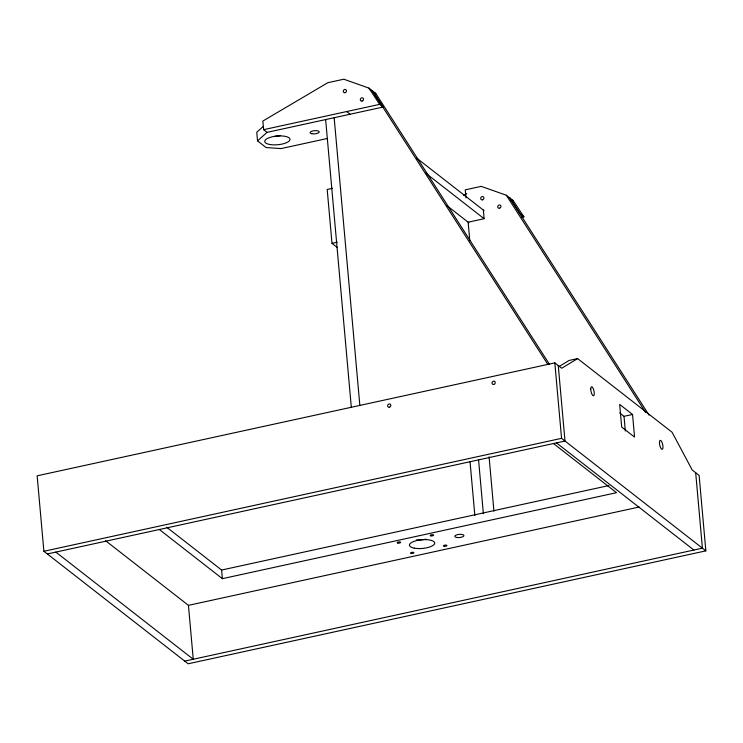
<?xml version="1.0" encoding="UTF-8"?>
<svg xmlns="http://www.w3.org/2000/svg" width="743" height="743" viewBox="0 0 743 743"><rect width="100%" height="100%" fill="white"/><g stroke="black" fill="none" stroke-linecap="round" stroke-linejoin="round"><path stroke-width="1.11" d="M263.106 126.57L256.753 132.235L257.524 140.864L266.105 147.56L281.058 148.581L327.514 138.449M257.524 140.864L267.053 132.356L383.072 107.048L372.345 90.767L370.163 89.996M558.792 366.689L569.101 360.448L577.617 358.59L672.09 432.259L692.244 470.04L699.117 475.399L705.85 550.86L188.174 663.787L43.883 551.278L37.15 475.817L554.826 362.881L561.699 368.24L577.617 358.59M463.771 195.437L466.725 193.691M549.43 364.256L375.782 93.451L368.909 88.092L343.814 79.213L327.839 82.696L262.855 121.053L263.616 129.672L379.636 104.364L383.072 107.048M332.511 188.304L327.189 189.465L332 243.36L337.48 247.642M332 243.36L337.322 242.199M521.725 217.355L523.926 216.882L513.199 200.601L506.327 195.242L481.232 186.363L465.257 189.855L465.963 197.759M619.727 412.969L624.027 416.321L632.544 414.464L634.568 437.098L621.687 427.049L619.662 404.415L632.544 414.464M43.883 551.278L561.559 438.342L705.85 550.86M47.32 553.953L564.996 441.026L558.262 365.565M166.738 527.251L221.609 570.039L608.935 485.541M159.281 529.462L222.38 578.667L616.495 492.683L553.396 443.478M105.636 540.774L188.443 605.35L639.249 507.005M184.738 661.112L702.414 548.176L695.68 472.715M373.599 92.671L375.782 93.451M511.017 199.83L513.199 200.601M523.926 216.882L520.49 214.198L509.763 197.926L649.057 415.151M416.712 158.12L484.055 210.631M346.702 111.552L350.139 114.227M425.674 173.128L483.916 218.544M447.007 205.709L468.852 222.742M263.616 129.672L267.053 132.356M556.479 442.884L693.897 550.043M55.846 552.095L193.254 659.255L188.443 605.35M368.909 88.092L379.636 104.364M506.327 195.242L645.621 412.476M372.345 90.767L547.87 364.497M624.027 416.321L625.337 431.033M554.826 362.881L561.559 438.342M483.349 210.083L484.12 218.702L468.146 222.194L469.79 240.686M489.089 456.843L493.937 511.165M478.538 459.518L483.368 513.701M470.013 461.375L474.851 515.558M334.164 117.719L359.853 405.539M325.638 119.577L351.328 407.396M221.609 570.039L222.38 578.667M426.018 539.158A12.677 4.356 -5.1 0 1 416.349 539.892M280.278 135.663A12.677 4.356 -5.1 0 1 274.826 136.238M493.77 384.447A1.727 1.523 -52.1 0 0 494.94 381.716A1.727 1.523 -52.1 0 0 492.172 382.32A1.727 1.523 -52.1 0 0 493.77 384.447M389.378 407.22A1.727 1.523 -52.1 0 0 390.549 404.489A1.727 1.523 -52.1 0 0 387.781 405.093A1.727 1.523 -52.1 0 0 389.378 407.22M414.278 548.158A12.677 4.356 -5.1 0 0 434.581 543.727A12.677 4.356 -5.1 0 0 417.343 540.421A12.677 4.356 -5.1 0 0 414.278 548.158M444.175 546.244A1.727 0.594 -5.1 0 0 446.942 545.641A1.727 0.594 -5.1 0 0 444.593 545.186A1.727 0.594 -5.1 0 0 444.175 546.244M430.856 535.861A1.727 0.594 -5.1 0 0 433.624 535.257A1.727 0.594 -5.1 0 0 431.274 534.811A1.727 0.594 -5.1 0 0 430.856 535.861M397.849 543.059A1.718 0.585 -5.1 0 0 400.598 542.464A1.718 0.585 -5.1 0 0 398.267 542.019A1.718 0.585 -5.1 0 0 397.849 543.059M411.185 553.424A1.672 0.576 -5.1 0 0 413.86 552.848A1.672 0.576 -5.1 0 0 411.594 552.411A1.672 0.576 -5.1 0 0 411.185 553.424M456.518 537.44A4.607 1.588 -5.1 0 0 463.901 535.833A4.607 1.588 -5.1 0 0 457.632 534.626A4.607 1.588 -5.1 0 0 456.518 537.44M311.809 133.731A4.607 1.588 -5.1 0 0 319.193 132.124A4.607 1.588 -5.1 0 0 312.924 130.917A4.607 1.588 -5.1 0 0 311.809 133.731M269.579 144.448A12.677 4.356 -5.1 0 0 289.872 140.018A12.677 4.356 -5.1 0 0 272.635 136.712A12.677 4.356 -5.1 0 0 269.579 144.448M345.021 92.689A1.727 1.523 -52.1 0 0 346.192 89.959A1.727 1.523 -52.1 0 0 343.424 90.562A1.727 1.523 -52.1 0 0 345.021 92.689M362.055 101.057A1.727 1.523 -52.1 0 0 363.225 98.327A1.727 1.523 -52.1 0 0 360.457 98.93A1.727 1.523 -52.1 0 0 362.055 101.057M659.468 442.438A4.607 1.495 77.7 0 0 662.05 449.366A4.607 1.495 77.7 0 0 662.171 442.744A4.607 1.495 77.7 0 0 659.468 442.438M590.759 388.858A4.607 1.495 77.7 0 0 593.341 395.787A4.607 1.495 77.7 0 0 593.462 389.174A4.607 1.495 77.7 0 0 590.759 388.858M482.439 199.839A1.727 1.523 -52.1 0 0 483.609 197.109A1.727 1.523 -52.1 0 0 480.842 197.712A1.727 1.523 -52.1 0 0 482.439 199.839M499.472 208.216A1.727 1.523 -52.1 0 0 500.643 205.486A1.727 1.523 -52.1 0 0 497.875 206.09A1.727 1.523 -52.1 0 0 499.472 208.216"/></g></svg>
